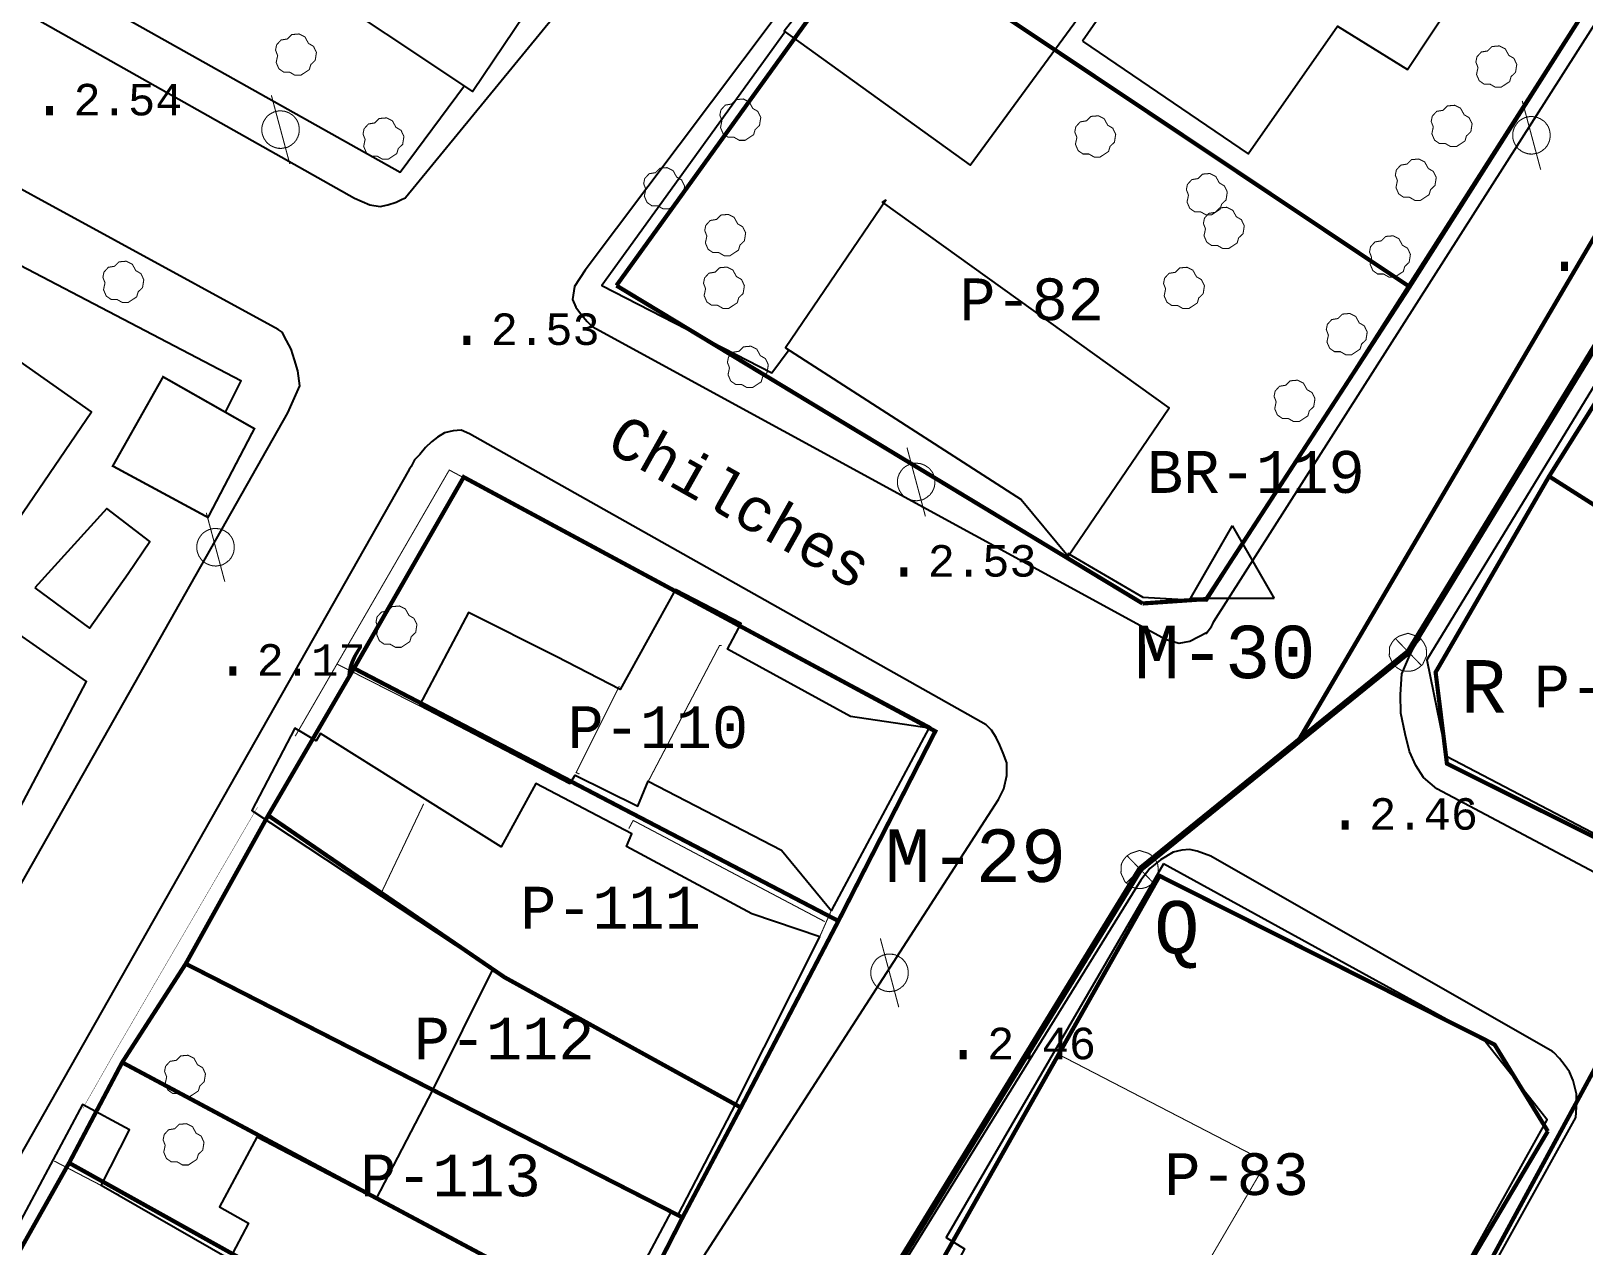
# Model space of a CAD drawing. Extents: x 743300 to 744100, y 4405700 to 4406200.
# Drawn here: x 743682.3 to 743756.3, y 4406027.5 to 4406085.4 of the extents above; entities that cross this region are included whole.
import ezdxf
from ezdxf.enums import TextEntityAlignment as Align

# ---------------------------------------------------------------- set-up
doc = ezdxf.new("R2010")
doc.units = 0
doc.header["$MEASUREMENT"] = 0
for name, color, linetype in [('10', 7, 'CONTINUOUS'), ('13', 7, 'CONTINUOUS'), ('16', 7, 'CONTINUOUS'), ('18', 7, 'CONTINUOUS'), ('2', 7, 'CONTINUOUS'), ('24', 7, 'CONTINUOUS'), ('41', 7, 'CONTINUOUS'), ('42', 7, 'CONTINUOUS'), ('46', 7, 'CONTINUOUS'), ('50', 7, 'CONTINUOUS'), ('51', 7, 'CONTINUOUS'), ('54', 7, 'CONTINUOUS'), ('6', 7, 'CONTINUOUS'), ('8', 7, 'CONTINUOUS')]:
    doc.layers.add(name, color=color, linetype=linetype)
doc.styles.add('MONOTXT', font='monotxt', dxfattribs={"height": 0.2})

msp = doc.modelspace()

# ---------------------------------------------------------------- linework, layer by layer
at = {"layer": '10', "color": 7, "linetype": 'Continuous', "const_width": 0.1, "elevation": 4.97}
for points in [[(743737.5299999998, 4406058.38), (743739.53, 4406061.85)], [(743741.5299999998, 4406058.38), (743739.53, 4406061.85)], [(743739.53, 4406059.54), (743739.53, 4406059.54)], [(743737.5299999998, 4406058.39), (743741.5299999998, 4406058.39)]]:
    msp.add_lwpolyline(points, dxfattribs=at)
at = {"layer": '10', "color": 7, "linetype": 'Continuous', "const_width": 0.05}
for points in [[(743747.9, 4406056.72), (743748.33, 4406056.58), (743748.52, 4406056.45), (743748.65, 4406056.28), (743748.7600000001, 4406056.07), (743748.79, 4406055.85), (743748.79, 4406055.64), (743748.5999999999, 4406055.23), (743748.41, 4406055.07), (743748.2199999999, 4406054.96), (743748.01, 4406054.91), (743747.79, 4406054.91), (743747.57, 4406054.96), (743747.39, 4406055.07), (743747.2, 4406055.23), (743747.0099999999, 4406055.64), (743747.0299999998, 4406056.07), (743747.1399999999, 4406056.28), (743747.28, 4406056.45), (743747.4699999999, 4406056.58), (743747.9, 4406056.72)], [(743748.52, 4406056.45), (743747.28, 4406055.18)], [(743747.3, 4406056.47), (743748.55, 4406055.18)], [(743735.11, 4406046.37), (743735.54, 4406046.23), (743735.73, 4406046.1), (743735.86, 4406045.93), (743735.97, 4406045.72), (743735.9999999999, 4406045.5), (743735.9999999999, 4406045.29), (743735.8100000002, 4406044.88), (743735.62, 4406044.72), (743735.4299999998, 4406044.61), (743735.22, 4406044.56), (743734.9999999999, 4406044.56), (743734.78, 4406044.61), (743734.6, 4406044.72), (743734.4099999998, 4406044.88), (743734.2199999999, 4406045.29), (743734.2399999999, 4406045.72), (743734.3499999999, 4406045.93), (743734.4899999999, 4406046.1), (743734.68, 4406046.23), (743735.11, 4406046.37)], [(743735.73, 4406046.1), (743734.4899999999, 4406044.83)], [(743734.5100000001, 4406046.12), (743735.7599999999, 4406044.83)]]:
    msp.add_lwpolyline(points, dxfattribs=at)
at = {"layer": '13', "color": 3, "linetype": 'Continuous', "const_width": 0.3}
msp.add_lwpolyline([(743707.2900000002, 4406000), (743711.4099999998, 4406006.78), (743735.14, 4406045.48), (743747.93, 4406055.83), (743801.84, 4406144.11), (743837.15, 4406200)], dxfattribs=at)
at = {"layer": '16', "color": 5, "linetype": 'Continuous', "const_width": 0.2}
msp.add_lwpolyline([(743852.5500000002, 4406200), (743846.47, 4406190.54), (743827.7799999998, 4406157.09), (743804.3399999999, 4406117.53), (743763.57, 4406048.43), (743737.2799999998, 4406000)], dxfattribs=at)
at = {"layer": '18', "color": 3, "linetype": 'Continuous', "const_width": 0.2}
msp.add_lwpolyline([(743742.5700000002, 4406051.42), (743829.91, 4406200)], dxfattribs=at)
at = {"layer": '2', "color": 7, "linetype": 'Continuous'}
msp.add_3dface([(744099.9999999999, 4405700), (744099.9999999999, 4406200), (743299.9999999999, 4406200), (743299.9999999999, 4405700)], dxfattribs=at)
at = {"layer": '41', "color": 1, "linetype": 'Continuous', "extrusion": (-0.02052619199985569, 0.1036367674992714, 0.9944033868930089), "const_width": 0.05, "elevation": 441368.826052}
msp.add_lwpolyline([(-1585583.39882434, -4154219.843245085), (-1585563.234753546, -4154236.407385541), (-1585553.57108267, -4154225.333074492)], dxfattribs=at)
at = {"layer": '41', "color": 1, "linetype": 'Continuous', "const_width": 0.05}
for points, elevation in [([(743696.86, 4406055.25), (743700.88, 4406053.21)], 5.11), ([(743719.8799999999, 4406042.3), (743720.54, 4406043.8)], 5.54)]:
    msp.add_lwpolyline(points, dxfattribs=dict(at, elevation=elevation))
at = {"layer": '41', "color": 1, "linetype": 'Continuous', "extrusion": (-0.8157830227966908, 0.4606311538981314, 0.3497384733985813), "const_width": 0.05, "elevation": 1422873.077331}
msp.add_lwpolyline([(-4202336.274647696, -531172.4537475324), (-4202322.849889269, -531172.9767782982), (-4202319.696942303, -531173.00880059)], dxfattribs=at)
at = {"layer": '41', "color": 1, "linetype": 'Continuous', "extrusion": (0.03493932799922816, -0.01881348429958439, 0.9992123378779267), "const_width": 0.05, "elevation": -56902.404262}
msp.add_lwpolyline([(4231991.076488391, 1432950.792488624), (4231990.991827706, 1432961.124489039), (4231990.548883015, 1432961.124489039)], dxfattribs=at)
at = {"layer": '41', "color": 1, "linetype": 'Continuous', "extrusion": (0.4527949219153868, 0.8916146918302988, 0), "const_width": 0.05, "elevation": 4265229.650201}
msp.add_lwpolyline([(1331949.257048601, 5.51), (1331934.945934039, 5.83)], dxfattribs=at)
at = {"layer": '41', "color": 1, "linetype": 'Continuous', "extrusion": (0.8502037202656851, -0.5264538289787519, 0), "const_width": 0.05, "elevation": -1687251.684659}
msp.add_lwpolyline([(4137558.736018496, 13.64), (4137548.326748588, 9.93)], dxfattribs=at)
at = {"layer": '41', "color": 1, "linetype": 'Continuous'}
for points in [[(743731.68, 4406060.53, 6.19), (743735.26, 4406058.44, 3.08), (743738.31, 4406058.26, 3.01), (743782.05, 4406126.72, 2.87)], [(743686.3299999998, 4406092.810000001, 4.15), (743682.89, 4406088.23, 3.76), (743699.8599999999, 4406078.7, 4.14), (743702.9299999998, 4406082.83, 6)], [(743718.2099999998, 4406085.38, 6), (743709.4699999999, 4406073.3, 3.97), (743717.57, 4406069.13, 5.98), (743718.41, 4406070.25, 5.98)]]:
    msp.add_polyline3d(points, dxfattribs=at)
at = {"layer": '42', "color": 3, "linetype": 'Continuous', "const_width": 0.05}
for points, elevation in [([(743695.5300000001, 4406083.58), (743695.1199999999, 4406083.310000001), (743694.85, 4406083.310000001), (743694.59, 4406083.46), (743694.3099999998, 4406083.46), (743694.08, 4406083.62), (743693.95, 4406083.92), (743694.0199999998, 4406084.25), (743693.9200000002, 4406084.51), (743693.97, 4406084.76), (743694.18, 4406084.99), (743694.48, 4406085.04), (743694.6900000002, 4406085.25), (743695.0399999998, 4406085.28), (743695.32, 4406085.14), (743695.4899999999, 4406084.83), (743695.7299999999, 4406084.69), (743695.87, 4406084.4), (743695.81, 4406084.02), (743695.6, 4406083.82), (743695.5300000001, 4406083.58)], 5.2), ([(743752.75, 4406083.01), (743752.34, 4406082.74), (743752.07, 4406082.74), (743751.8100000002, 4406082.89), (743751.5299999998, 4406082.89), (743751.3000000002, 4406083.05), (743751.17, 4406083.35), (743751.24, 4406083.68), (743751.14, 4406083.94), (743751.19, 4406084.19), (743751.4, 4406084.42), (743751.7, 4406084.47), (743751.91, 4406084.68), (743752.26, 4406084.71), (743752.54, 4406084.57), (743752.7099999998, 4406084.26), (743752.95, 4406084.12), (743753.09, 4406083.83), (743753.03, 4406083.45), (743752.8199999998, 4406083.25), (743752.75, 4406083.01)], 5.97), ([(743716.7099999998, 4406080.48), (743716.3000000002, 4406080.21), (743716.03, 4406080.21), (743715.7700000001, 4406080.36), (743715.4899999999, 4406080.36), (743715.2600000001, 4406080.52), (743715.13, 4406080.82), (743715.2000000002, 4406081.15), (743715.0999999999, 4406081.41), (743715.1499999998, 4406081.66), (743715.36, 4406081.89), (743715.66, 4406081.94), (743715.87, 4406082.15), (743716.22, 4406082.18), (743716.5, 4406082.04), (743716.6699999998, 4406081.73), (743716.91, 4406081.59), (743717.0500000002, 4406081.3), (743716.99, 4406080.92), (743716.7799999998, 4406080.72), (743716.7099999998, 4406080.48)], 5.71), ([(743733.6299999999, 4406079.68), (743733.2199999999, 4406079.41), (743732.95, 4406079.41), (743732.69, 4406079.560000001), (743732.41, 4406079.560000001), (743732.18, 4406079.72), (743732.0499999998, 4406080.02), (743732.1199999999, 4406080.35), (743732.0199999998, 4406080.61), (743732.07, 4406080.86), (743732.28, 4406081.09), (743732.5799999998, 4406081.14), (743732.79, 4406081.35), (743733.14, 4406081.38), (743733.42, 4406081.24), (743733.5899999999, 4406080.93), (743733.83, 4406080.79), (743733.9699999999, 4406080.5), (743733.9099999998, 4406080.12), (743733.7, 4406079.92), (743733.6299999999, 4406079.68)], 5.7), ([(743750.62, 4406080.18), (743750.2099999998, 4406079.91), (743749.94, 4406079.91), (743749.6799999998, 4406080.060000001), (743749.4, 4406080.060000001), (743749.1699999998, 4406080.22), (743749.04, 4406080.52), (743749.1099999999, 4406080.85), (743749.01, 4406081.11), (743749.06, 4406081.36), (743749.2700000001, 4406081.59), (743749.57, 4406081.64), (743749.7800000001, 4406081.85), (743750.13, 4406081.88), (743750.41, 4406081.74), (743750.5799999998, 4406081.43), (743750.82, 4406081.29), (743750.96, 4406081), (743750.8999999998, 4406080.62), (743750.69, 4406080.42), (743750.62, 4406080.18)], 5.87), ([(743699.7, 4406079.58), (743699.29, 4406079.310000001), (743699.0199999998, 4406079.310000001), (743698.76, 4406079.46), (743698.48, 4406079.46), (743698.25, 4406079.62), (743698.1199999999, 4406079.92), (743698.19, 4406080.25), (743698.0899999999, 4406080.51), (743698.14, 4406080.76), (743698.3499999999, 4406080.99), (743698.65, 4406081.04), (743698.8599999999, 4406081.25), (743699.2099999998, 4406081.28), (743699.49, 4406081.14), (743699.66, 4406080.83), (743699.8999999998, 4406080.69), (743700.04, 4406080.4), (743699.9799999999, 4406080.02), (743699.77, 4406079.82), (743699.7, 4406079.58)], 5.2), ([(743748.9099999998, 4406077.62), (743748.5, 4406077.35), (743748.2299999999, 4406077.35), (743747.9699999999, 4406077.5), (743747.69, 4406077.5), (743747.4599999998, 4406077.66), (743747.3299999998, 4406077.96), (743747.4, 4406078.29), (743747.3, 4406078.55), (743747.35, 4406078.8), (743747.5599999998, 4406079.03), (743747.86, 4406079.08), (743748.0699999998, 4406079.29), (743748.42, 4406079.32), (743748.7, 4406079.18), (743748.87, 4406078.87), (743749.1099999999, 4406078.73), (743749.2499999999, 4406078.44), (743749.1900000002, 4406078.06), (743748.9799999999, 4406077.86), (743748.9099999998, 4406077.62)], 5.85), ([(743713.08, 4406077.21), (743712.67, 4406076.94), (743712.4, 4406076.94), (743712.14, 4406077.09), (743711.8599999999, 4406077.09), (743711.63, 4406077.25), (743711.4999999999, 4406077.55), (743711.57, 4406077.88), (743711.47, 4406078.14), (743711.5199999998, 4406078.39), (743711.73, 4406078.62), (743712.0299999998, 4406078.67), (743712.24, 4406078.88), (743712.5899999999, 4406078.91), (743712.8699999999, 4406078.77), (743713.04, 4406078.46), (743713.28, 4406078.32), (743713.42, 4406078.03), (743713.3599999999, 4406077.65), (743713.15, 4406077.45), (743713.08, 4406077.21)], 5.69), ([(743738.9500000002, 4406076.93), (743738.54, 4406076.66), (743738.27, 4406076.66), (743738.01, 4406076.81), (743737.73, 4406076.81), (743737.5, 4406076.97), (743737.3699999999, 4406077.27), (743737.44, 4406077.6), (743737.34, 4406077.86), (743737.39, 4406078.11), (743737.5999999999, 4406078.34), (743737.9, 4406078.39), (743738.11, 4406078.6), (743738.4599999998, 4406078.63), (743738.7399999999, 4406078.49), (743738.91, 4406078.18), (743739.15, 4406078.04), (743739.29, 4406077.75), (743739.2299999999, 4406077.37), (743739.02, 4406077.17), (743738.9500000002, 4406076.93)], 5.7), ([(743739.7599999999, 4406075.32), (743739.35, 4406075.05), (743739.0799999998, 4406075.05), (743738.82, 4406075.2), (743738.54, 4406075.2), (743738.31, 4406075.36), (743738.18, 4406075.66), (743738.25, 4406075.99), (743738.1499999998, 4406076.25), (743738.2000000002, 4406076.5), (743738.41, 4406076.73), (743738.7099999998, 4406076.78), (743738.92, 4406076.99), (743739.27, 4406077.02), (743739.55, 4406076.88), (743739.7199999999, 4406076.57), (743739.9599999998, 4406076.43), (743740.1, 4406076.14), (743740.04, 4406075.76), (743739.8299999998, 4406075.560000001), (743739.7599999999, 4406075.32)], 5.7), ([(743715.9899999999, 4406074.98), (743715.5799999998, 4406074.71), (743715.31, 4406074.71), (743715.05, 4406074.86), (743714.77, 4406074.86), (743714.54, 4406075.02), (743714.4099999998, 4406075.32), (743714.4799999999, 4406075.65), (743714.38, 4406075.91), (743714.43, 4406076.16), (743714.6399999999, 4406076.39), (743714.94, 4406076.44), (743715.1499999998, 4406076.65), (743715.4999999999, 4406076.68), (743715.78, 4406076.54), (743715.9500000002, 4406076.23), (743716.1899999998, 4406076.09), (743716.3299999998, 4406075.8), (743716.2699999998, 4406075.42), (743716.0600000002, 4406075.22), (743715.9899999999, 4406074.98)], 5.5), ([(743747.68, 4406073.96), (743747.27, 4406073.69), (743747, 4406073.69), (743746.7399999999, 4406073.84), (743746.4599999998, 4406073.84), (743746.2299999999, 4406074), (743746.0999999999, 4406074.3), (743746.17, 4406074.63), (743746.07, 4406074.89), (743746.1199999999, 4406075.14), (743746.33, 4406075.37), (743746.6299999999, 4406075.42), (743746.84, 4406075.63), (743747.1900000002, 4406075.66), (743747.4699999999, 4406075.52), (743747.6399999999, 4406075.21), (743747.8799999999, 4406075.07), (743748.02, 4406074.78), (743747.9599999998, 4406074.4), (743747.75, 4406074.2), (743747.68, 4406073.96)], 5.7), ([(743687.3, 4406072.75), (743686.8899999999, 4406072.48), (743686.62, 4406072.48), (743686.3599999999, 4406072.63), (743686.08, 4406072.63), (743685.8499999999, 4406072.79), (743685.7199999999, 4406073.09), (743685.79, 4406073.42), (743685.69, 4406073.68), (743685.7399999999, 4406073.93), (743685.9500000002, 4406074.16), (743686.2499999999, 4406074.21), (743686.4599999998, 4406074.42), (743686.81, 4406074.45), (743687.0899999999, 4406074.31), (743687.2599999999, 4406074), (743687.4999999999, 4406073.86), (743687.64, 4406073.57), (743687.5799999998, 4406073.19), (743687.37, 4406072.99), (743687.3, 4406072.75)], 5.2), ([(743715.93, 4406072.47), (743715.52, 4406072.2), (743715.2499999999, 4406072.2), (743714.9899999999, 4406072.35), (743714.7099999998, 4406072.35), (743714.4799999999, 4406072.51), (743714.3499999999, 4406072.810000001), (743714.42, 4406073.14), (743714.32, 4406073.4), (743714.3699999999, 4406073.65), (743714.58, 4406073.88), (743714.8799999999, 4406073.93), (743715.09, 4406074.14), (743715.4400000002, 4406074.17), (743715.7199999999, 4406074.03), (743715.89, 4406073.72), (743716.13, 4406073.58), (743716.2699999998, 4406073.29), (743716.2099999998, 4406072.91), (743715.9999999999, 4406072.71), (743715.93, 4406072.47)], 5.46), ([(743737.8599999999, 4406072.46), (743737.45, 4406072.19), (743737.1800000002, 4406072.19), (743736.92, 4406072.34), (743736.64, 4406072.34), (743736.41, 4406072.5), (743736.28, 4406072.8), (743736.3499999999, 4406073.13), (743736.2499999999, 4406073.39), (743736.3000000002, 4406073.64), (743736.5099999999, 4406073.87), (743736.8100000002, 4406073.92), (743737.0199999998, 4406074.13), (743737.3699999999, 4406074.16), (743737.6500000001, 4406074.02), (743737.8200000002, 4406073.71), (743738.0599999998, 4406073.57), (743738.2000000002, 4406073.28), (743738.1399999999, 4406072.9), (743737.9300000002, 4406072.7), (743737.8599999999, 4406072.46)], 5.7), ([(743745.6200000001, 4406070.26), (743745.2099999998, 4406069.99), (743744.94, 4406069.99), (743744.68, 4406070.14), (743744.3999999998, 4406070.14), (743744.17, 4406070.3), (743744.04, 4406070.6), (743744.1099999999, 4406070.93), (743744.0100000001, 4406071.19), (743744.06, 4406071.44), (743744.27, 4406071.67), (743744.57, 4406071.72), (743744.7800000001, 4406071.93), (743745.1299999999, 4406071.96), (743745.41, 4406071.82), (743745.5799999998, 4406071.51), (743745.8200000002, 4406071.37), (743745.96, 4406071.08), (743745.9, 4406070.7), (743745.69, 4406070.5), (743745.6200000001, 4406070.26)], 5.7), ([(743717.07, 4406068.7), (743716.66, 4406068.43), (743716.39, 4406068.43), (743716.13, 4406068.58), (743715.85, 4406068.58), (743715.62, 4406068.74), (743715.4899999999, 4406069.04), (743715.56, 4406069.37), (743715.4599999998, 4406069.63), (743715.5099999999, 4406069.88), (743715.7199999999, 4406070.11), (743716.0199999998, 4406070.16), (743716.2299999999, 4406070.37), (743716.5799999998, 4406070.4), (743716.8599999999, 4406070.26), (743717.03, 4406069.95), (743717.2699999998, 4406069.810000001), (743717.41, 4406069.52), (743717.3499999999, 4406069.14), (743717.1399999999, 4406068.94), (743717.07, 4406068.7)], 5.42), ([(743743.1299999999, 4406067.08), (743742.7199999999, 4406066.810000001), (743742.45, 4406066.810000001), (743742.19, 4406066.96), (743741.91, 4406066.96), (743741.68, 4406067.12), (743741.55, 4406067.42), (743741.6199999999, 4406067.75), (743741.5199999998, 4406068.01), (743741.57, 4406068.26), (743741.78, 4406068.49), (743742.0799999998, 4406068.54), (743742.29, 4406068.75), (743742.64, 4406068.78), (743742.92, 4406068.64), (743743.0899999999, 4406068.33), (743743.33, 4406068.19), (743743.4699999999, 4406067.9), (743743.4099999998, 4406067.52), (743743.2, 4406067.32), (743743.1299999999, 4406067.08)], 5.7), ([(743700.32, 4406056.32), (743699.9099999998, 4406056.05), (743699.6399999999, 4406056.05), (743699.38, 4406056.2), (743699.0999999999, 4406056.2), (743698.87, 4406056.36), (743698.74, 4406056.66), (743698.8099999998, 4406056.99), (743698.7099999998, 4406057.25), (743698.76, 4406057.5), (743698.9699999999, 4406057.73), (743699.27, 4406057.78), (743699.4799999999, 4406057.99), (743699.8299999998, 4406058.02), (743700.11, 4406057.88), (743700.2800000001, 4406057.57), (743700.52, 4406057.43), (743700.66, 4406057.14), (743700.6, 4406056.76), (743700.3899999999, 4406056.560000001), (743700.32, 4406056.32)], 5.42), ([(743690.24, 4406034.91), (743689.8299999998, 4406034.64), (743689.5599999998, 4406034.64), (743689.2999999998, 4406034.79), (743689.02, 4406034.79), (743688.7899999998, 4406034.95), (743688.6600000001, 4406035.25), (743688.73, 4406035.58), (743688.63, 4406035.84), (743688.6799999998, 4406036.09), (743688.89, 4406036.32), (743689.19, 4406036.37), (743689.4, 4406036.58), (743689.75, 4406036.61), (743690.03, 4406036.47), (743690.2, 4406036.16), (743690.44, 4406036.02), (743690.5799999998, 4406035.73), (743690.52, 4406035.35), (743690.31, 4406035.15), (743690.24, 4406034.91)], 5.41), ([(743690.17, 4406031.65), (743689.76, 4406031.38), (743689.49, 4406031.38), (743689.2299999999, 4406031.53), (743688.95, 4406031.53), (743688.7199999999, 4406031.69), (743688.5899999999, 4406031.99), (743688.6600000001, 4406032.32), (743688.56, 4406032.58), (743688.6099999999, 4406032.83), (743688.8200000002, 4406033.06), (743689.1199999999, 4406033.11), (743689.33, 4406033.32), (743689.6800000002, 4406033.35), (743689.9599999998, 4406033.21), (743690.1299999999, 4406032.9), (743690.3699999999, 4406032.76), (743690.51, 4406032.47), (743690.4500000002, 4406032.09), (743690.24, 4406031.89), (743690.17, 4406031.65)], 5.41)]:
    msp.add_lwpolyline(points, dxfattribs=dict(at, elevation=elevation))
at = {"layer": '46', "color": 7, "linetype": 'Continuous', "const_width": 0.2}
for points in [[(743710.1699999998, 4406073.29), (743722.43, 4406090.29), (743733.26, 4406105.16), (743750.73, 4406128.22), (743754.1699999998, 4406132.34), (743757.8099999998, 4406136.97), (743764.15, 4406144.55), (743768.55, 4406149.96), (743773.36, 4406155.14), (743791.6199999999, 4406142.16), (743788.3299999998, 4406136.34), (743784.98, 4406130.01), (743779.8000000002, 4406122.09), (743776.56, 4406116.67), (743773.4599999998, 4406112.55), (743758.0599999998, 4406089.1), (743747.9799999999, 4406073.23), (743738.29, 4406058.35), (743735.2499999999, 4406058.14)], [(743722.43, 4406090.29), (743747.9799999999, 4406073.23)], [(743766.28, 4406082.75), (743754.6299999999, 4406064.2), (743749.2199999999, 4406054.86), (743749.7599999999, 4406050.51), (743757.41, 4406046.69), (743762.82, 4406048.31), (743767.51, 4406056), (743778.03, 4406074.79)], [(743735.2499999999, 4406058.14), (743710.1699999998, 4406073.29)], [(743665.5899999999, 4406000), (743668.8200000002, 4406005.51), (743672.01, 4406010.62), (743675.4799999999, 4406016.93), (743678.3599999999, 4406021.38), (743681.27, 4406026.49), (743684.0799999998, 4406031.48), (743686.61, 4406036.27), (743689.6399999999, 4406040.97), (743693.5700000002, 4406048.04), (743697.66, 4406055.05), (743702.89, 4406064.16), (743725.37, 4406052.05), (743720.7499999999, 4406043.01), (743716.0999999999, 4406034.12), (743713.3200000002, 4406028.88), (743710.56, 4406023.48), (743710.9699999999, 4406023.4), (743707.88, 4406018.01), (743707.0700000002, 4406018.68), (743703.8, 4406013.36), (743700.03, 4406007.57), (743697.3499999999, 4406002.76), (743695.5499999998, 4406000)], [(743767.51, 4406056), (743754.6299999999, 4406064.2)], [(743697.66, 4406055.05), (743720.7499999999, 4406043.01)], [(743716.0999999999, 4406034.12), (743704.8299999998, 4406040.33), (743693.5700000002, 4406048.04)], [(743754.5700000002, 4406032.99), (743752.03, 4406037.12), (743736.06, 4406045.16), (743725.8499999999, 4406027.11), (743721.41, 4406019.16), (743718.9300000002, 4406015.16), (743715.53, 4406008.55), (743730.5300000001, 4406000)], [(743689.6399999999, 4406040.97), (743713.3200000002, 4406028.88)], [(743710.56, 4406023.48), (743686.61, 4406036.27)], [(743754.5700000002, 4406032.99), (743744.4899999999, 4406016)], [(743707.0700000002, 4406018.68), (743684.0799999998, 4406031.48)]]:
    msp.add_lwpolyline(points, dxfattribs=at)
at = {"layer": '51', "color": 1, "linetype": 'Continuous', "extrusion": (0.0003630116000045063, -0.001376588800017089, 0.9999989866124136), "const_width": 0.1, "elevation": -5790.134715}
msp.add_lwpolyline([(743686.1090972086, 4406060.894105608), (743690.6491005397, 4406058.444096431), (743692.8590967639, 4406062.674107293), (743688.5090970506, 4406065.144102779), (743686.1090972086, 4406060.894105608)], dxfattribs=at)
at = {"layer": '51', "color": 1, "linetype": 'Continuous', "extrusion": (0.000147318600004443, -0.001620504600048873, 0.9999986761301595), "const_width": 0.05, "elevation": -7024.021222}
msp.add_lwpolyline([(743711.6709809444, 4406044.052758395), (743715.0709794342, 4406050.532766903), (743715.1809794331, 4406050.542766917)], dxfattribs=at)
at = {"layer": '51', "color": 1, "linetype": 'Continuous', "extrusion": (-0.8936314410167486, 0.4488015682084116, 0), "const_width": 0.05, "elevation": 1312844.574798}
msp.add_lwpolyline([(-4271161.589435543, 5.06), (-4271166.625068571, 5.07)], dxfattribs=at)
at = {"layer": '51', "color": 1, "linetype": 'Continuous', "extrusion": (-0.0008712949000186006, -0.001991531300042516, 0.999997637321348), "const_width": 0.05, "elevation": -9417.02572}
msp.add_lwpolyline([(743708.1327138572, 4406039.993318336), (743707.972713918, 4406040.063318475), (743710.032721849, 4406044.183326646)], dxfattribs=at)
at = {"layer": '51', "color": 1, "linetype": 'Continuous', "extrusion": (-0.8843362301713763, 0.4668505456848893, 0), "const_width": 0.05, "elevation": 1399268.353766}
msp.add_lwpolyline([(-4243631.627274202, 6.17), (-4243638.717337672, 6.41)], dxfattribs=at)
at = {"layer": '51', "color": 1, "linetype": 'Continuous', "const_width": 0.05}
for points, elevation in [([(743700.9799999999, 4406048.59), (743698.9999999999, 4406044.43)], 6.67), ([(743715.8399999999, 4406034.25), (743704.2, 4406040.65)], 9.14), ([(743683.3699999999, 4406031.57), (743686.4599999998, 4406029.96)], 6.67)]:
    msp.add_lwpolyline(points, dxfattribs=dict(at, elevation=elevation))
at = {"layer": '51', "color": 1, "linetype": 'Continuous', "extrusion": (0.8825858304146433, -0.4701513075078005, 0), "const_width": 0.05, "elevation": -1415120.433053}
msp.add_lwpolyline([(4238370.670820645, 6.2), (4238362.354349038, 9.41)], dxfattribs=at)
at = {"layer": '51', "color": 1, "linetype": 'Continuous', "extrusion": (-0.003993889099961154, -0.005770343399943875, 0.9999753756902737), "const_width": 0.05, "elevation": -28381.215162}
msp.add_lwpolyline([(743725.3520528255, 4405946.243347012), (743735.2820135645, 4405941.103261437), (743729.5117400688, 4405931.233097113)], dxfattribs=at)
at = {"layer": '51', "color": 1, "linetype": 'Continuous', "extrusion": (-0.4567366115042959, -0.8896019715083673, 0), "const_width": 0.05, "elevation": -4259292.958764}
msp.add_lwpolyline([(-1350786.735978744, 9.32), (-1350799.303396935, 9.14)], dxfattribs=at)
at = {"layer": '51', "color": 1, "linetype": 'Continuous', "extrusion": (0.4665356731036275, 0.8845023831068773, 0), "const_width": 0.05, "elevation": 4244105.74449}
msp.add_lwpolyline([(1397768.5575309, 9.37), (1397753.939141796, 9.32)], dxfattribs=at)
at = {"layer": '51', "color": 1, "linetype": 'Continuous'}
for points in [[(743714.8599999999, 4406132.05, 4.38), (743686.26, 4406092.810000001, 4.33), (743690.08, 4406089.95, 4.33), (743690.9099999998, 4406090.8, 4.33), (743703.3100000002, 4406082.54, 6.3), (743706.79, 4406087.71, 6.29), (743706.2700000001, 4406088.07, 8.05), (743711.1699999998, 4406095.05, 10.82), (743711.5999999999, 4406094.84, 10.34), (743711.71, 4406095.05, 10.34), (743712.0799999998, 4406094.85, 10.34), (743716.1899999998, 4406100.59, 10.34), (743721.21, 4406107.78, 9.33), (743729.95, 4406120.42, 6.75), (743714.8599999999, 4406132.05, 4.38)], [(743732.3799999999, 4406084.94, 5.54), (743740.2800000001, 4406079.57, 8.35), (743744.55, 4406085.65, 7.65), (743747.8799999999, 4406083.59, 6.1), (743750.0400000002, 4406086.85, 6), (743739.2299999999, 4406094.8, 6), (743732.3799999999, 4406084.94, 5.54)], [(743724.78, 4406093.86, 5), (743718.17, 4406085.41, 5.79), (743727.0299999998, 4406079.03, 6.13), (743733.3799999999, 4406087.69, 5.51), (743724.4799999999, 4406094, 5.37), (743724.78, 4406093.86, 5)], [(743723.0299999998, 4406077.37, 5.88), (743718.23, 4406070.32, 5.88), (743729.4699999999, 4406063.09, 6.37), (743731.71, 4406060.39, 6.22), (743736.52, 4406067.47, 6.18), (743722.8599999999, 4406077.26, 6.18), (743723.0299999998, 4406077.37, 5.88)], [(743662.2800000001, 4406055.52, 9.39), (743679.3299999998, 4406043.86, 9.1), (743684.91, 4406054.42, 9.11), (743679.1299999999, 4406058.45, 10.14), (743685.1499999998, 4406067.27, 7.46), (743673.9999999999, 4406075.1, 7.34), (743668.0500000002, 4406066.19, 9.04), (743668.65, 4406065.72, 9.04), (743662.37, 4406055.37, 9.03), (743662.2800000001, 4406055.52, 9.39)], [(743682.4500000002, 4406058.88, 8.93), (743685.05, 4406056.96, 8.93), (743686.9, 4406059.57, 8.93), (743687.9299999998, 4406061.09, 6.18), (743685.88, 4406062.66, 6.36), (743682.4500000002, 4406058.88, 8.93)], [(743720.42, 4406043.49, 5.74), (743725.0799999998, 4406052.2, 5.74), (743721.3200000002, 4406052.76, 6.31), (743715.4599999998, 4406055.97, 6.31), (743716.11, 4406057.19, 5.82), (743712.99, 4406058.8, 5.77), (743710.3499999999, 4406054.04, 4.82), (743707.2900000002, 4406055.61, 4.8), (743703.1199999999, 4406057.71, 5.14), (743700.78, 4406053.29, 5.14), (743704.8699999999, 4406051.17, 5.14), (743707.95, 4406049.56, 5.15), (743708.2099999998, 4406049.96, 5.78), (743711.1899999998, 4406048.48, 5.78), (743711.69, 4406049.67, 6.17), (743718.0399999998, 4406046.39, 6.17), (743720.42, 4406043.49, 5.74)], [(743709.9899999999, 4406023.87, 9.54), (743712.79, 4406029.17, 9.15), (743713.12, 4406029.01, 9.15), (743715.8799999999, 4406034.33, 9.16), (743719.87, 4406042.26, 5.59), (743716.6299999999, 4406043.35, 6.46), (743710.65, 4406046.56, 5.96), (743710.8999999998, 4406047.17, 5.96), (743706.3299999998, 4406049.56, 5.96), (743704.67, 4406046.54, 6.08), (743696.0599999998, 4406051.95, 6.51), (743695.85, 4406051.6, 5.97), (743694.8399999999, 4406052.19, 5.28), (743692.7900000002, 4406048.28, 6.06), (743704.27, 4406040.69, 9.14), (743701.3999999998, 4406034.95, 9.14), (743698.7, 4406029.76, 9.29), (743693.0299999998, 4406032.7, 6.58), (743691.2499999999, 4406029.39, 6.82), (743692.63, 4406028.61, 6.82), (743691.7299999999, 4406026.89, 8.84), (743685.6099999999, 4406030.41, 6.59), (743686.96, 4406033.06, 4.85), (743684.7099999998, 4406034.27, 5.39), (743680.7399999999, 4406026.85, 6.59)], [(743736.2499999999, 4406045.74, 7.43), (743725.89, 4406027.92, 13.69), (743726.7599999999, 4406027.38, 13.68), (743726.41, 4406026.73, 13.68), (743744.7099999998, 4406015.88, 7.39), (743754.54, 4406033.53, 7.57), (743751.5199999998, 4406037.35, 7.58), (743736.2499999999, 4406045.74, 7.43)]]:
    msp.add_polyline3d(points, dxfattribs=at)
at = {"layer": '54', "color": 1, "linetype": 'Continuous'}
for points in [[(743790.93, 4406094.05, 2.33), (743762.7199999999, 4406047.14, 2.65), (743762.02, 4406046.49, 2.65), (743761.3299999998, 4406046.15, 2.65), (743760.5299999998, 4406045.67, 2.65), (743759.7699999998, 4406045.45, 2.65), (743759.03, 4406045.18, 2.65), (743758.2099999998, 4406045.14, 2.65), (743757.4799999999, 4406045.24, 2.65), (743756.7899999998, 4406045.32, 2.65), (743749.28, 4406049.3, 2.79), (743748.6399999999, 4406049.85, 2.94), (743748.28, 4406050.42, 2.94), (743747.9699999999, 4406051.09, 2.94), (743747.77, 4406051.93, 2.88), (743747.57, 4406052.91, 2.85), (743747.55, 4406053.8, 2.85), (743747.61, 4406054.78, 2.75), (743747.9400000002, 4406055.560000001, 2.75), (743748.2099999998, 4406056.12, 2.75), (743748.3499999999, 4406056.4, 2.75), (743798.21, 4406138.35, 2.94)], [(743740.19, 4406115.92, 2.47), (743708.6800000002, 4406074.02, 2.55), (743708.1700000002, 4406073.25, 2.55), (743708.07, 4406072.62, 2.55), (743708.24, 4406072.26, 2.55), (743708.4999999999, 4406071.89, 2.55), (743708.77, 4406071.57, 2.55), (743709.02, 4406071.34, 2.55), (743736.38, 4406056.42, 2.75), (743736.9999999999, 4406056.25, 2.75), (743737.5099999999, 4406056.34, 2.75), (743738.33, 4406056.77, 2.75), (743738.28, 4406056.71, 2.75), (743738.53, 4406057.05, 2.75), (743738.6, 4406057.17, 2.75), (743738.6499999998, 4406057.28, 2.75), (743771.9799999999, 4406109.55, 2.91), (743775.3699999999, 4406114.63, 2.91), (743783.2099999998, 4406127.31, 2.91)], [(743780.7, 4406107.68, 10.44), (743748.8, 4406055.45, 2.78), (743749.7399999999, 4406050.86, 2.78), (743756.67, 4406047.24, 2.78), (743756.95, 4406046.65, 2.77), (743763, 4406048.59, 2.82), (743762.9899999999, 4406049.01, 2.82), (743792.5799999998, 4406100.14, 9.1)], [(743656.42, 4406000, 2.37), (743694.5, 4406067.23, 2.82), (743695.07, 4406068.51, 2.8), (743694.99, 4406069.22, 2.8), (743694.8199999998, 4406069.75, 2.8), (743694.6700000002, 4406070.26, 2.81), (743694.45, 4406070.67, 2.81), (743694.23, 4406071.07, 2.81), (743694.04, 4406071.19, 2.81), (743678.43, 4406079.71, 2.72)], [(743675.77, 4406077.37, 2.61), (743692.2699999998, 4406068.76, 2.88), (743692.2699999998, 4406068.75, 4.98), (743691.52, 4406067.26, 4.79)]]:
    msp.add_polyline3d(points, dxfattribs=at)
at = {"layer": '6', "color": 1, "linetype": 'Continuous'}
for points in [[(743727.25, 4406151.69, 6.1), (743690.86, 4406102.27, 2.66), (743681.9299999998, 4406089.68, 2.6), (743681.4400000002, 4406088.55, 2.72), (743681.4400000002, 4406087.75, 2.63), (743681.54, 4406087.08, 2.63), (743681.7900000002, 4406086.75, 2.62), (743682.0300000001, 4406086.46, 2.62), (743682.07, 4406086.26, 2.62), (743697.69, 4406077.46, 2.76), (743698.41, 4406077.14, 2.76), (743698.9100000001, 4406077.06, 2.76), (743699.27, 4406077.14, 2.76), (743699.67, 4406077.27, 2.76), (743699.9599999998, 4406077.41, 2.76), (743700.11, 4406077.47, 2.76), (743700.1199999999, 4406077.49, 2.76), (743700.1199999999, 4406077.49, 2.76), (743714.9599999998, 4406095.6, 2.78), (743732.75, 4406118.11, 2.93), (743744.64, 4406132.89, 2.94)], [(743696.88, 4406000, 2.47), (743728.39, 4406048.8, 2.82), (743728.6399999999, 4406049.3, 2.82), (743728.78, 4406049.95, 2.82), (743728.78, 4406050.55, 2.99), (743728.61, 4406051, 2.99), (743728.44, 4406051.39, 2.99), (743728.27, 4406051.76, 2.99), (743728.0499999998, 4406052.1, 2.99), (743727.8, 4406052.35, 2.99), (743703.17, 4406066.22, 2.85), (743702.7699999998, 4406066.4, 2.8), (743702.3799999999, 4406066.37, 2.8), (743701.97, 4406066.27, 2.7), (743701.64, 4406066.07, 2.64), (743701.35, 4406065.85, 2.59), (743701.07, 4406065.57, 2.58), (743700.8, 4406065.24, 2.58), (743700.55, 4406064.98, 2.58), (743700.3799999999, 4406064.66, 2.58), (743700.29, 4406064.53, 2.58), (743663.6699999998, 4406000, 2.15)], [(743737.3499999999, 4406000, 2.62), (743742.8799999999, 4406010.18, 2.62), (743755.9, 4406033.65, 2.62), (743755.93, 4406034.14, 2.62), (743755.93, 4406034.77, 2.68), (743755.7699999998, 4406035.4, 2.79), (743755.5999999999, 4406035.82, 2.79), (743755.3499999999, 4406036.17, 2.79), (743755.13, 4406036.46, 2.79), (743754.8499999999, 4406036.74, 2.79), (743754.7900000002, 4406036.79, 2.79), (743738.51, 4406046.1, 2.82), (743737.85, 4406046.33, 2.82), (743737.49, 4406046.41, 2.82), (743737.1199999999, 4406046.39, 2.82), (743736.71, 4406046.29, 2.82), (743736.1099999999, 4406045.93, 2.82), (743735.5999999999, 4406045.51, 2.76), (743735.17, 4406044.96, 2.76), (743721.04, 4406022.14, 2.38), (743707.5199999998, 4406000, 2.38)]]:
    msp.add_polyline3d(points, dxfattribs=at)
at = {"layer": '8', "color": 7, "linetype": 'Continuous', "const_width": 0.05}
for points, elevation in [([(743694.5999999999, 4406079.08), (743693.72, 4406082.36)], 10.51), ([(743754.2299999999, 4406078.81), (743753.3499999999, 4406082.09)], 10.06), ([(743694.6099999999, 4406081.49), (743694.56, 4406081.52), (743694.5, 4406081.54), (743694.45, 4406081.57), (743694.4, 4406081.58), (743694.34, 4406081.6), (743694.2899999998, 4406081.6), (743694.23, 4406081.61), (743694.18, 4406081.61), (743694.12, 4406081.61), (743694.0599999998, 4406081.61), (743694, 4406081.6), (743693.95, 4406081.59), (743693.89, 4406081.57), (743693.8399999999, 4406081.56), (743693.79, 4406081.53), (743693.7399999999, 4406081.51), (743693.69, 4406081.48), (743693.64, 4406081.45), (743693.5999999999, 4406081.42), (743693.5499999998, 4406081.38), (743693.5099999999, 4406081.34), (743693.48, 4406081.3), (743693.44, 4406081.25), (743693.4100000001, 4406081.2), (743693.38, 4406081.15), (743693.3499999999, 4406081.11), (743693.3299999998, 4406081.05), (743693.31, 4406081), (743693.2899999998, 4406080.94), (743693.28, 4406080.89), (743693.2699999998, 4406080.83), (743693.2699999998, 4406080.78), (743693.2699999998, 4406080.72), (743693.2699999998, 4406080.66), (743693.2699999998, 4406080.61), (743693.28, 4406080.55), (743693.2899999998, 4406080.5), (743693.31, 4406080.44), (743693.3299999998, 4406080.39), (743693.3499999999, 4406080.34), (743693.38, 4406080.28), (743693.4100000001, 4406080.24), (743693.44, 4406080.19), (743693.4699999999, 4406080.15), (743693.5099999999, 4406080.1), (743693.5499999998, 4406080.060000001), (743693.5999999999, 4406080.03), (743693.64, 4406079.99), (743693.69, 4406079.96), (743693.7399999999, 4406079.93), (743693.79, 4406079.91), (743693.8399999999, 4406079.89), (743693.89, 4406079.87), (743693.95, 4406079.85), (743694.01, 4406079.84), (743694.0599999998, 4406079.83), (743694.12, 4406079.83), (743694.17, 4406079.82), (743694.23, 4406079.83), (743694.2899999998, 4406079.84), (743694.34, 4406079.85), (743694.4, 4406079.86), (743694.45, 4406079.87), (743694.51, 4406079.89), (743694.56, 4406079.92), (743694.6099999999, 4406079.95), (743694.66, 4406079.98), (743694.7, 4406080.01), (743694.74, 4406080.05), (743694.79, 4406080.08), (743694.83, 4406080.12), (743694.8599999999, 4406080.17), (743694.8999999998, 4406080.21), (743694.93, 4406080.26), (743694.95, 4406080.310000001), (743694.9799999999, 4406080.36), (743694.9999999999, 4406080.42), (743695.02, 4406080.47), (743695.03, 4406080.52), (743695.0399999998, 4406080.58), (743695.05, 4406080.64), (743695.05, 4406080.69), (743695.05, 4406080.75), (743695.05, 4406080.8), (743695.0399999998, 4406080.86), (743695.03, 4406080.92), (743695.02, 4406080.97), (743694.9999999999, 4406081.03), (743694.9799999999, 4406081.08), (743694.9599999998, 4406081.13), (743694.93, 4406081.18), (743694.8999999998, 4406081.23), (743694.8599999999, 4406081.27), (743694.83, 4406081.32), (743694.79, 4406081.36), (743694.75, 4406081.4), (743694.7, 4406081.43), (743694.6499999998, 4406081.46), (743694.6099999999, 4406081.49)], 10.51), ([(743754.2399999999, 4406081.22), (743754.19, 4406081.25), (743754.13, 4406081.27), (743754.0799999998, 4406081.3), (743754.03, 4406081.310000001), (743753.9699999999, 4406081.33), (743753.9199999998, 4406081.33), (743753.8599999999, 4406081.34), (743753.81, 4406081.34), (743753.7499999999, 4406081.34), (743753.6900000002, 4406081.34), (743753.63, 4406081.33), (743753.58, 4406081.32), (743753.52, 4406081.3), (743753.4699999999, 4406081.29), (743753.4200000002, 4406081.26), (743753.3699999999, 4406081.24), (743753.32, 4406081.21), (743753.27, 4406081.18), (743753.2299999999, 4406081.15), (743753.1800000002, 4406081.11), (743753.1399999999, 4406081.07), (743753.1099999999, 4406081.03), (743753.07, 4406080.98), (743753.04, 4406080.93), (743753.01, 4406080.88), (743752.9799999999, 4406080.84), (743752.9599999998, 4406080.78), (743752.94, 4406080.73), (743752.9200000002, 4406080.67), (743752.9100000001, 4406080.62), (743752.8999999998, 4406080.56), (743752.8999999998, 4406080.51), (743752.8999999998, 4406080.45), (743752.8999999998, 4406080.39), (743752.8999999998, 4406080.34), (743752.9100000001, 4406080.28), (743752.9200000002, 4406080.23), (743752.94, 4406080.17), (743752.9599999998, 4406080.12), (743752.9799999999, 4406080.07), (743753.01, 4406080.01), (743753.04, 4406079.97), (743753.07, 4406079.92), (743753.0999999999, 4406079.88), (743753.1399999999, 4406079.83), (743753.1800000002, 4406079.79), (743753.2299999999, 4406079.76), (743753.27, 4406079.72), (743753.32, 4406079.69), (743753.3699999999, 4406079.66), (743753.4200000002, 4406079.64), (743753.4699999999, 4406079.62), (743753.52, 4406079.6), (743753.58, 4406079.58), (743753.6399999999, 4406079.57), (743753.6900000002, 4406079.560000001), (743753.7499999999, 4406079.560000001), (743753.8, 4406079.55), (743753.8599999999, 4406079.560000001), (743753.9199999998, 4406079.57), (743753.9699999999, 4406079.58), (743754.03, 4406079.59), (743754.0799999998, 4406079.6), (743754.14, 4406079.62), (743754.19, 4406079.65), (743754.2399999999, 4406079.68), (743754.29, 4406079.71), (743754.3299999998, 4406079.74), (743754.3699999999, 4406079.78), (743754.42, 4406079.81), (743754.46, 4406079.85), (743754.4899999999, 4406079.9), (743754.5300000001, 4406079.94), (743754.56, 4406079.99), (743754.5799999998, 4406080.04), (743754.61, 4406080.09), (743754.6299999999, 4406080.15), (743754.65, 4406080.2), (743754.66, 4406080.25), (743754.6699999998, 4406080.310000001), (743754.68, 4406080.37), (743754.68, 4406080.42), (743754.68, 4406080.48), (743754.68, 4406080.53), (743754.6699999998, 4406080.59), (743754.66, 4406080.65), (743754.65, 4406080.7), (743754.6299999999, 4406080.76), (743754.61, 4406080.81), (743754.5899999999, 4406080.86), (743754.56, 4406080.91), (743754.5300000001, 4406080.96), (743754.4899999999, 4406081), (743754.46, 4406081.05), (743754.42, 4406081.09), (743754.38, 4406081.13), (743754.3299999998, 4406081.16), (743754.2800000001, 4406081.19), (743754.2399999999, 4406081.22)], 10.06), ([(743724.9, 4406062.29), (743724.02, 4406065.57)], 3.14), ([(743724.9099999998, 4406064.7), (743724.86, 4406064.73), (743724.8, 4406064.75), (743724.7499999999, 4406064.78), (743724.7000000002, 4406064.79), (743724.6399999999, 4406064.81), (743724.59, 4406064.81), (743724.53, 4406064.82), (743724.4799999999, 4406064.82), (743724.4200000002, 4406064.82), (743724.3599999999, 4406064.82), (743724.3, 4406064.81), (743724.25, 4406064.8), (743724.1900000002, 4406064.78), (743724.1399999999, 4406064.77), (743724.0899999999, 4406064.74), (743724.04, 4406064.72), (743723.9900000001, 4406064.69), (743723.94, 4406064.66), (743723.8999999998, 4406064.63), (743723.8499999999, 4406064.59), (743723.8099999998, 4406064.55), (743723.78, 4406064.51), (743723.74, 4406064.46), (743723.7099999998, 4406064.41), (743723.6800000002, 4406064.36), (743723.6499999998, 4406064.32), (743723.6299999999, 4406064.26), (743723.6099999999, 4406064.21), (743723.5899999999, 4406064.15), (743723.5799999998, 4406064.1), (743723.57, 4406064.04), (743723.57, 4406063.99), (743723.57, 4406063.93), (743723.57, 4406063.87), (743723.57, 4406063.82), (743723.5799999998, 4406063.76), (743723.5899999999, 4406063.71), (743723.6099999999, 4406063.65), (743723.6299999999, 4406063.6), (743723.6499999998, 4406063.55), (743723.6800000002, 4406063.49), (743723.7099999998, 4406063.45), (743723.74, 4406063.4), (743723.77, 4406063.36), (743723.8099999998, 4406063.310000001), (743723.8499999999, 4406063.27), (743723.8999999998, 4406063.24), (743723.94, 4406063.2), (743723.9900000001, 4406063.17), (743724.04, 4406063.14), (743724.0899999999, 4406063.12), (743724.1399999999, 4406063.1), (743724.1900000002, 4406063.08), (743724.25, 4406063.060000001), (743724.31, 4406063.05), (743724.3599999999, 4406063.04), (743724.4200000002, 4406063.04), (743724.4699999999, 4406063.03), (743724.53, 4406063.04), (743724.59, 4406063.05), (743724.6399999999, 4406063.060000001), (743724.7000000002, 4406063.07), (743724.7499999999, 4406063.08), (743724.81, 4406063.1), (743724.86, 4406063.13), (743724.9099999998, 4406063.16), (743724.9599999998, 4406063.19), (743724.9999999999, 4406063.22), (743725.04, 4406063.26), (743725.09, 4406063.29), (743725.13, 4406063.33), (743725.1599999998, 4406063.38), (743725.2, 4406063.42), (743725.2299999999, 4406063.47), (743725.25, 4406063.52), (743725.28, 4406063.57), (743725.3, 4406063.63), (743725.32, 4406063.68), (743725.3299999998, 4406063.73), (743725.3399999999, 4406063.79), (743725.35, 4406063.85), (743725.35, 4406063.9), (743725.35, 4406063.96), (743725.35, 4406064.01), (743725.3399999999, 4406064.07), (743725.3299999998, 4406064.13), (743725.32, 4406064.18), (743725.3, 4406064.24), (743725.28, 4406064.29), (743725.2599999999, 4406064.34), (743725.2299999999, 4406064.39), (743725.2, 4406064.44), (743725.1599999998, 4406064.48), (743725.13, 4406064.53), (743725.09, 4406064.57), (743725.0500000002, 4406064.61), (743724.9999999999, 4406064.64), (743724.95, 4406064.67), (743724.9099999998, 4406064.7)], 3.14), ([(743691.4999999999, 4406059.18), (743690.6199999999, 4406062.46)], 10.62), ([(743691.5099999999, 4406061.59), (743691.4599999998, 4406061.62), (743691.4, 4406061.64), (743691.3499999999, 4406061.67), (743691.3, 4406061.68), (743691.2399999999, 4406061.7), (743691.19, 4406061.7), (743691.1299999999, 4406061.71), (743691.0799999998, 4406061.71), (743691.02, 4406061.71), (743690.9599999998, 4406061.71), (743690.9, 4406061.7), (743690.85, 4406061.69), (743690.79, 4406061.67), (743690.7399999999, 4406061.66), (743690.69, 4406061.63), (743690.6399999999, 4406061.61), (743690.59, 4406061.58), (743690.54, 4406061.55), (743690.5, 4406061.52), (743690.4500000002, 4406061.48), (743690.4099999998, 4406061.44), (743690.3799999999, 4406061.4), (743690.34, 4406061.35), (743690.31, 4406061.3), (743690.28, 4406061.25), (743690.2499999999, 4406061.21), (743690.2299999999, 4406061.15), (743690.2099999998, 4406061.1), (743690.1900000002, 4406061.04), (743690.18, 4406060.99), (743690.17, 4406060.93), (743690.17, 4406060.88), (743690.17, 4406060.82), (743690.17, 4406060.76), (743690.17, 4406060.71), (743690.18, 4406060.65), (743690.1900000002, 4406060.6), (743690.2099999998, 4406060.54), (743690.2299999999, 4406060.49), (743690.2499999999, 4406060.44), (743690.28, 4406060.38), (743690.31, 4406060.34), (743690.34, 4406060.29), (743690.3699999999, 4406060.25), (743690.4099999998, 4406060.2), (743690.4500000002, 4406060.16), (743690.5, 4406060.13), (743690.54, 4406060.09), (743690.59, 4406060.060000001), (743690.6399999999, 4406060.03), (743690.69, 4406060.01), (743690.7399999999, 4406059.99), (743690.79, 4406059.97), (743690.85, 4406059.95), (743690.9099999998, 4406059.94), (743690.9599999998, 4406059.93), (743691.02, 4406059.93), (743691.07, 4406059.92), (743691.1299999999, 4406059.93), (743691.19, 4406059.94), (743691.2399999999, 4406059.95), (743691.3, 4406059.96), (743691.3499999999, 4406059.97), (743691.41, 4406059.99), (743691.4599999998, 4406060.02), (743691.5099999999, 4406060.05), (743691.56, 4406060.08), (743691.6, 4406060.11), (743691.6399999999, 4406060.15), (743691.6900000002, 4406060.18), (743691.7299999999, 4406060.22), (743691.7599999999, 4406060.27), (743691.8000000002, 4406060.310000001), (743691.8299999998, 4406060.36), (743691.85, 4406060.41), (743691.88, 4406060.46), (743691.8999999998, 4406060.52), (743691.92, 4406060.57), (743691.93, 4406060.62), (743691.9399999998, 4406060.68), (743691.9500000002, 4406060.74), (743691.9500000002, 4406060.79), (743691.9500000002, 4406060.85), (743691.9500000002, 4406060.9), (743691.9399999998, 4406060.96), (743691.93, 4406061.02), (743691.92, 4406061.07), (743691.8999999998, 4406061.13), (743691.88, 4406061.18), (743691.8599999999, 4406061.23), (743691.8299999998, 4406061.28), (743691.8000000002, 4406061.33), (743691.7599999999, 4406061.37), (743691.7299999999, 4406061.42), (743691.6900000002, 4406061.46), (743691.65, 4406061.5), (743691.6, 4406061.53), (743691.55, 4406061.56), (743691.5099999999, 4406061.59)], 10.62), ([(743723.6299999999, 4406038.9), (743722.7499999999, 4406042.18)], 10.19), ([(743723.64, 4406041.310000001), (743723.5899999999, 4406041.34), (743723.53, 4406041.36), (743723.4800000002, 4406041.39), (743723.43, 4406041.4), (743723.3699999999, 4406041.42), (743723.3200000002, 4406041.42), (743723.2599999999, 4406041.43), (743723.2099999998, 4406041.43), (743723.1500000001, 4406041.43), (743723.09, 4406041.43), (743723.0299999998, 4406041.42), (743722.98, 4406041.41), (743722.92, 4406041.39), (743722.8699999999, 4406041.38), (743722.8200000002, 4406041.35), (743722.7699999998, 4406041.33), (743722.72, 4406041.3), (743722.67, 4406041.27), (743722.6299999999, 4406041.24), (743722.58, 4406041.2), (743722.54, 4406041.16), (743722.51, 4406041.12), (743722.47, 4406041.07), (743722.4399999998, 4406041.02), (743722.41, 4406040.97), (743722.3800000001, 4406040.93), (743722.3599999999, 4406040.87), (743722.3399999999, 4406040.82), (743722.32, 4406040.76), (743722.3100000002, 4406040.71), (743722.3000000002, 4406040.65), (743722.3000000002, 4406040.6), (743722.3000000002, 4406040.54), (743722.3000000002, 4406040.48), (743722.3000000002, 4406040.43), (743722.3100000002, 4406040.37), (743722.32, 4406040.32), (743722.3399999999, 4406040.26), (743722.3599999999, 4406040.21), (743722.3800000001, 4406040.16), (743722.41, 4406040.1), (743722.4399999998, 4406040.06), (743722.47, 4406040.01), (743722.5, 4406039.97), (743722.54, 4406039.92), (743722.58, 4406039.88), (743722.6299999999, 4406039.85), (743722.67, 4406039.81), (743722.72, 4406039.78), (743722.7699999998, 4406039.75), (743722.8200000002, 4406039.73), (743722.8699999999, 4406039.71), (743722.92, 4406039.69), (743722.98, 4406039.67), (743723.04, 4406039.66), (743723.09, 4406039.65), (743723.1500000001, 4406039.65), (743723.2, 4406039.64), (743723.2599999999, 4406039.65), (743723.3200000002, 4406039.66), (743723.3699999999, 4406039.67), (743723.43, 4406039.68), (743723.4800000002, 4406039.69), (743723.5399999998, 4406039.71), (743723.5899999999, 4406039.74), (743723.64, 4406039.77), (743723.69, 4406039.8), (743723.7299999999, 4406039.83), (743723.77, 4406039.87), (743723.82, 4406039.9), (743723.86, 4406039.94), (743723.8899999999, 4406039.99), (743723.93, 4406040.03), (743723.9599999998, 4406040.08), (743723.9799999999, 4406040.13), (743724.0099999999, 4406040.18), (743724.03, 4406040.24), (743724.0499999998, 4406040.29), (743724.06, 4406040.34), (743724.07, 4406040.4), (743724.08, 4406040.46), (743724.08, 4406040.51), (743724.08, 4406040.57), (743724.08, 4406040.62), (743724.07, 4406040.68), (743724.06, 4406040.74), (743724.0499999998, 4406040.79), (743724.03, 4406040.85), (743724.0099999999, 4406040.9), (743723.9900000001, 4406040.95), (743723.9599999998, 4406041), (743723.93, 4406041.05), (743723.8899999999, 4406041.09), (743723.86, 4406041.14), (743723.82, 4406041.18), (743723.78, 4406041.22), (743723.7299999999, 4406041.25), (743723.6800000002, 4406041.28), (743723.64, 4406041.310000001)], 10.19)]:
    msp.add_lwpolyline(points, dxfattribs=dict(at, elevation=elevation))

# ---------------------------------------------------------------- texts
at = {"layer": '10', "color": 7, "linetype": 'Continuous', "style": 'MONOTXT'}
msp.add_text('.                           ', height=1.99, dxfattribs=at).set_placement((743723.01, 4406059.42, 2.53))
at = {"layer": '24', "color": 7, "linetype": 'Continuous', "style": 'MONOTXT'}
for s, height, p in [('2.54                        ', 1.5, (743684.29, 4406081.4, 2.54)), ('.                           ', 1.99, (743682.29, 4406081.4, 2.54)), ('.                           ', 1.99, (743754.4999999999, 4406073.99, 2.21)), ('2.53                        ', 1.5, (743704.18, 4406070.46, 2.53)), ('.                           ', 1.99, (743702.1799999998, 4406070.46, 2.53)), ('2.53                        ', 1.5, (743725.0100000001, 4406059.42, 2.53)), ('2.17                        ', 1.5, (743693.02, 4406054.7, 2.17)), ('.                           ', 1.99, (743691.02, 4406054.7, 2.17)), ('2.46                        ', 1.5, (743746.0500000002, 4406047.36, 2.46)), ('.                           ', 1.99, (743744.0500000002, 4406047.36, 2.46)), ('2.46                        ', 1.5, (743727.84, 4406036.42, 2.46)), ('.                           ', 1.99, (743725.8399999999, 4406036.42, 2.46))]:
    msp.add_text(s, height=height, dxfattribs=at).set_placement(p)
at = {"layer": '50', "color": 7, "linetype": 'Continuous', "style": 'MONOTXT'}
for s, height, p in [('P-82                        ', 1.99, (743726.5199999998, 4406071.64)), ('M-30                        ', 2.5, (743734.85, 4406054.58)), ('R', 2.5, (743750.42, 4406052.94)), ('P-40                        ', 1.99, (743753.8999999998, 4406053.19)), ('P-110                       ', 1.99, (743707.8399999999, 4406051.25)), ('M-29                        ', 2.5, (743722.9599999998, 4406044.87)), ('P-111                       ', 1.99, (743705.5799999998, 4406042.65)), ('Q', 2.5, (743735.8, 4406041.46)), ('P-112                       ', 1.99, (743700.51, 4406036.41)), ('P-113                       ', 1.99, (743697.95, 4406029.89)), ('P-83                        ', 1.99, (743736.29, 4406029.95))]:
    msp.add_text(s, height=height, dxfattribs=at).set_placement(p)
msp.add_text('Chilches                    ', height=1.99, rotation=330.6099999954, dxfattribs=at).set_placement((743709.59, 4406065.49))
msp.add_text('BR-119', height=2, dxfattribs=at).set_placement((743740.65, 4406064.41), align=Align.MIDDLE)

doc.saveas('drawing.dxf')
